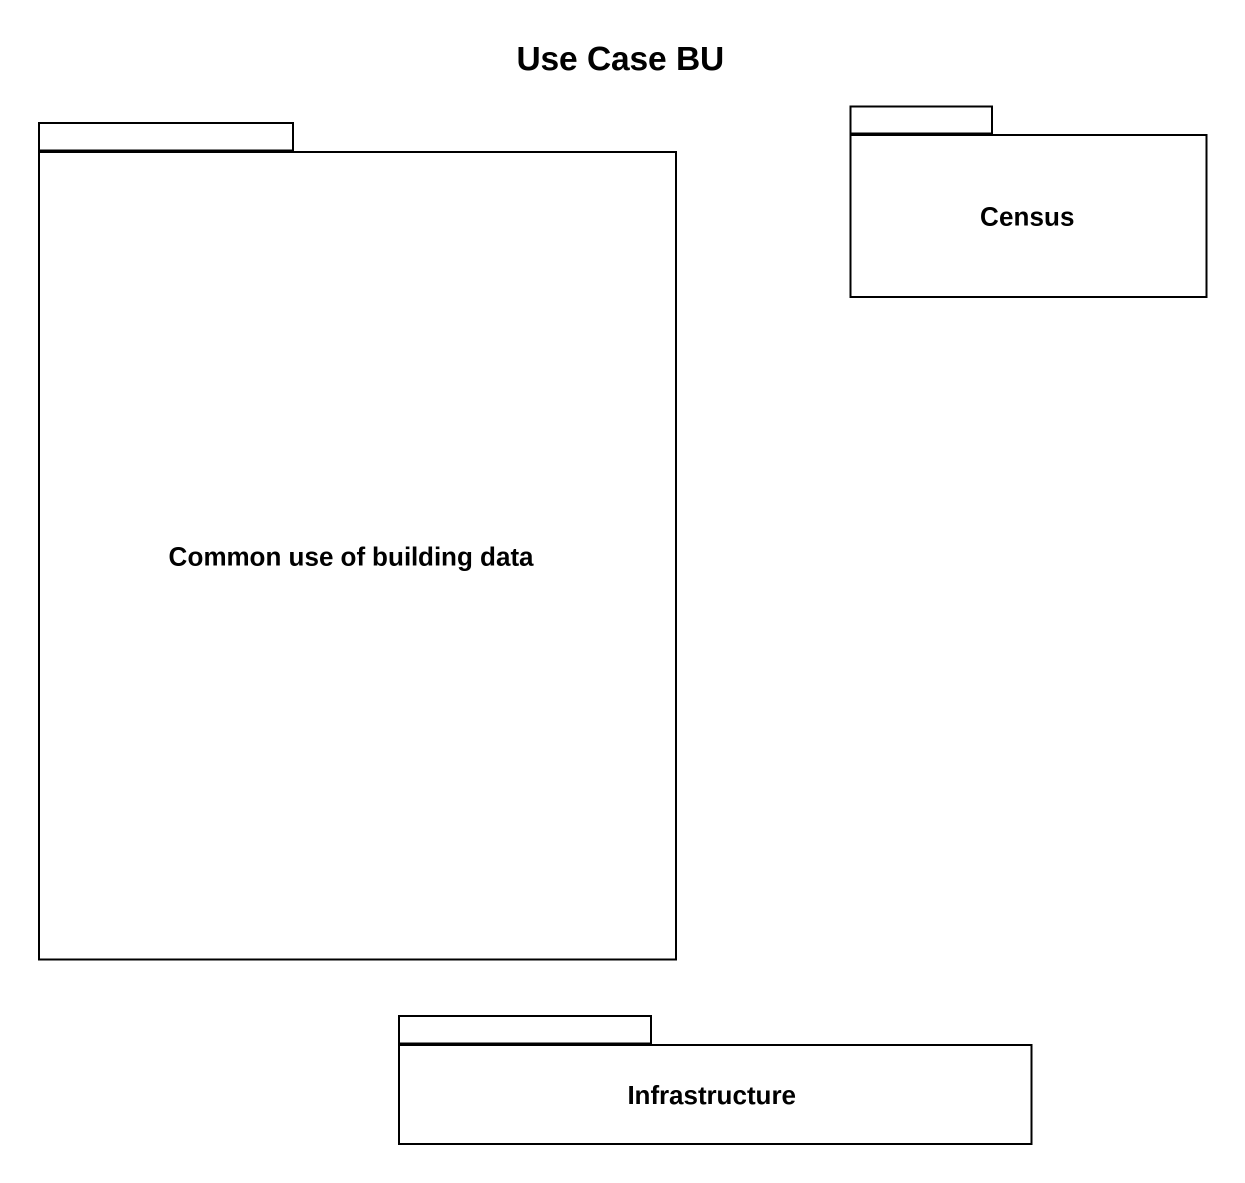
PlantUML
@startuml
title Use Case BU
package "Common use of building data" as Common_use_of_building_data {
}
package Census {
}
package Infrastructure {
}
@enduml
